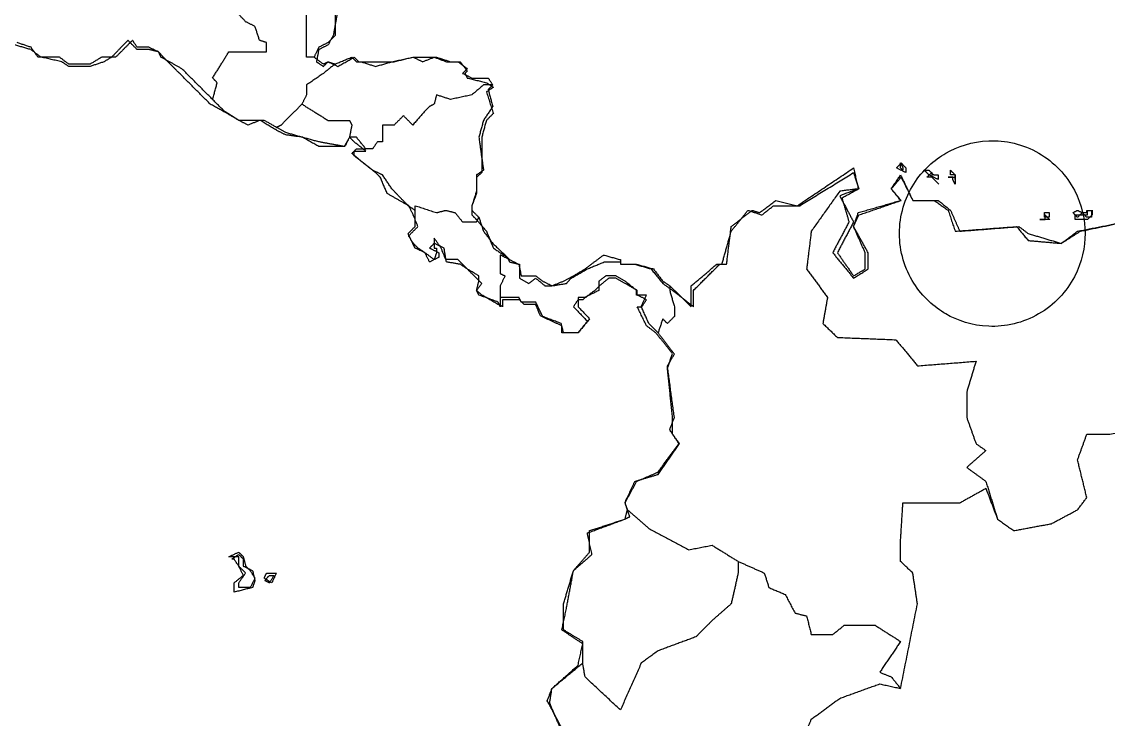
# Model space of a CAD drawing. Header units: millimetres. Extents: x 4 to 525, y -334 to -6.
# Drawn here: x 117.13 to 166.69, y -247.04 to -215.24 of the extents above; entities that cross this region are included whole.
import ezdxf

# ---------------------------------------------------------------- set-up
doc = ezdxf.new("R2010")
doc.units = ezdxf.units.MM
for name, color, linetype in [('B_YV5B', 7, 'CONTINUOUS'), ('boundaries368', 7, 'CONTINUOUS'), ('boundaries504', 7, 'CONTINUOUS'), ('boundaries509', 7, 'CONTINUOUS'), ('boundaries510', 7, 'CONTINUOUS'), ('boundaries525', 7, 'CONTINUOUS'), ('boundaries526', 7, 'CONTINUOUS'), ('boundaries527', 7, 'CONTINUOUS'), ('boundaries532', 7, 'CONTINUOUS'), ('boundaries533', 7, 'CONTINUOUS'), ('boundaries540', 7, 'CONTINUOUS'), ('boundaries542', 7, 'CONTINUOUS'), ('boundaries543', 7, 'CONTINUOUS'), ('boundaries547', 7, 'CONTINUOUS'), ('boundaries554', 7, 'CONTINUOUS'), ('boundaries560', 7, 'CONTINUOUS'), ('boundaries567', 7, 'CONTINUOUS'), ('boundaries570', 7, 'CONTINUOUS'), ('boundaries573', 7, 'CONTINUOUS'), ('boundaries575', 7, 'CONTINUOUS'), ('boundaries577', 7, 'CONTINUOUS'), ('boundaries582', 7, 'CONTINUOUS'), ('boundaries585', 7, 'CONTINUOUS'), ('boundaries589', 7, 'CONTINUOUS'), ('boundaries590', 7, 'CONTINUOUS'), ('boundaries591', 7, 'CONTINUOUS'), ('boundaries592', 7, 'CONTINUOUS'), ('boundaries596', 7, 'CONTINUOUS'), ('boundaries600', 7, 'CONTINUOUS'), ('boundaries602', 7, 'CONTINUOUS'), ('boundaries616', 7, 'CONTINUOUS'), ('boundaries617', 7, 'CONTINUOUS'), ('boundaries622', 7, 'CONTINUOUS'), ('boundaries623', 7, 'CONTINUOUS'), ('boundaries632', 7, 'CONTINUOUS'), ('boundaries652', 7, 'CONTINUOUS'), ('boundaries683', 7, 'CONTINUOUS'), ('boundaries690', 7, 'CONTINUOUS'), ('boundaries691', 7, 'CONTINUOUS'), ('boundaries693', 7, 'CONTINUOUS'), ('boundaries696', 7, 'CONTINUOUS'), ('boundaries697', 7, 'CONTINUOUS'), ('boundaries698', 7, 'CONTINUOUS'), ('boundaries702', 7, 'CONTINUOUS'), ('boundaries722', 7, 'CONTINUOUS'), ('boundaries726', 7, 'CONTINUOUS'), ('mapOutline073', 7, 'CONTINUOUS'), ('mapOutline078', 7, 'CONTINUOUS'), ('mapOutline105', 7, 'CONTINUOUS'), ('mapOutline106', 7, 'CONTINUOUS'), ('mapOutline111', 7, 'CONTINUOUS'), ('mapOutline112', 7, 'CONTINUOUS'), ('mapOutline114', 7, 'CONTINUOUS'), ('mapOutline252', 7, 'CONTINUOUS')]:
    doc.layers.add(name, color=color, linetype=linetype)

msp = doc.modelspace()

# ---------------------------------------------------------------- linework, layer by layer
at = {"layer": 'B_YV5B'}
msp.add_open_spline([(165.629, -224.896), (165.63, -224.287), (165.493, -223.589), (165.141, -222.922), (164.794, -222.256), (164.222, -221.635), (163.513, -221.23), (162.807, -220.818), (161.983, -220.633), (161.233, -220.666), (160.479, -220.694), (159.806, -220.924), (159.279, -221.23), (158.751, -221.533), (158.216, -222.001), (157.814, -222.64), (157.41, -223.273), (157.159, -224.079), (157.163, -224.896), (157.159, -225.713), (157.41, -226.518), (157.814, -227.152), (158.216, -227.791), (158.751, -228.259), (159.279, -228.562), (159.806, -228.867), (160.479, -229.098), (161.233, -229.126), (161.983, -229.159), (162.807, -228.973), (163.512, -228.562), (164.222, -228.156), (164.794, -227.536), (165.141, -226.87), (165.493, -226.203), (165.63, -225.505), (165.629, -224.896)], degree=3, knots=[0, 0, 0, 0, 0.523599, 0.523599, 0.523599, 1.0472, 1.0472, 1.0472, 1.5708, 1.5708, 1.5708, 2.0944, 2.0944, 2.0944, 2.61799, 2.61799, 2.61799, 3.14159, 3.14159, 3.14159, 3.66519, 3.66519, 3.66519, 4.18879, 4.18879, 4.18879, 4.71239, 4.71239, 4.71239, 5.23599, 5.23599, 5.23599, 5.75959, 5.75959, 5.75959, 6.28319, 6.28319, 6.28319, 6.28319], dxfattribs=at)
at = {"layer": 'boundaries368'}
for points in [[(117.554, -216.403), (116.919, -216.191)], [(117.872, -216.853), (117.554, -216.403)], [(122.185, -216.085), (121.417, -216.853)], [(122.396, -216.403), (122.185, -216.085)], [(122.925, -216.403), (122.396, -216.403)], [(123.375, -216.614), (122.925, -216.403)], [(118.851, -216.853), (117.872, -216.853)], [(119.274, -217.17), (118.851, -216.853)], [(120.782, -216.853), (120.253, -217.17)], [(121.417, -216.853), (120.782, -216.853)], [(123.481, -216.853), (123.375, -216.614)], [(124.434, -217.382), (123.481, -216.853)], [(119.803, -217.17), (119.274, -217.17)], [(120.253, -217.17), (119.803, -217.17)], [(125.836, -218.784), (124.434, -217.382)]]:
    msp.add_open_spline(points, degree=1, dxfattribs=at)
at = {"layer": 'boundaries504'}
for points in [[(131.419, -214.471), (131.419, -215.874)], [(131.419, -215.874), (131.101, -216.191)], [(130.678, -216.403), (130.466, -216.852)], [(131.101, -216.191), (130.678, -216.403)]]:
    msp.add_open_spline(points, degree=1, dxfattribs=at)
at = {"layer": 'boundaries509'}
for points in [[(130.122, -215.239), (130.122, -214.154)], [(130.122, -216.852), (130.122, -215.239)], [(130.466, -216.852), (130.122, -216.852)]]:
    msp.add_open_spline(points, degree=1, dxfattribs=at)
at = {"layer": 'boundaries510'}
for points in [[(127.344, -215.239), (127.026, -214.895)], [(127.767, -215.45), (127.344, -215.239)], [(127.979, -216.085), (127.767, -215.45)], [(128.296, -216.191), (127.979, -216.085)], [(128.296, -216.614), (128.296, -216.191)], [(125.836, -217.805), (126.577, -216.614)], [(126.577, -216.614), (128.296, -216.614)], [(126.048, -218.017), (125.836, -217.805)], [(125.836, -218.784), (126.048, -218.017)]]:
    msp.add_open_spline(points, degree=1, dxfattribs=at)
at = {"layer": 'boundaries525'}
for points in [[(131.419, -217.17), (132.186, -216.853)], [(132.186, -216.853), (132.398, -217.064)], [(134.117, -217.064), (134.964, -216.853)], [(134.964, -216.853), (135.308, -216.853)], [(135.308, -216.853), (136.049, -216.853)], [(136.049, -216.853), (136.684, -217.064)], [(132.398, -217.064), (132.821, -217.064)], [(132.821, -217.064), (133.138, -217.064)], [(133.138, -217.064), (134.117, -217.064)], [(136.684, -217.064), (137.028, -217.064)], [(137.028, -217.064), (137.451, -217.382)], [(137.451, -217.382), (137.239, -217.593)], [(137.239, -217.593), (137.663, -217.805)], [(137.663, -217.805), (138.404, -217.805)], [(138.404, -217.805), (138.615, -218.123)]]:
    msp.add_open_spline(points, degree=1, dxfattribs=at)
at = {"layer": 'boundaries526'}
for points in [[(130.466, -216.853), (130.889, -217.17)], [(130.889, -217.17), (131.101, -217.064)], [(131.101, -217.064), (131.419, -217.17)]]:
    msp.add_open_spline(points, degree=1, dxfattribs=at)
at = {"layer": 'boundaries527'}
for points in [[(131.419, -217.17), (130.889, -217.593)], [(130.889, -217.593), (130.122, -218.123)], [(130.122, -218.123), (130.122, -218.334)], [(130.122, -218.334), (130.122, -218.572)], [(130.122, -218.572), (129.91, -218.996)]]:
    msp.add_open_spline(points, degree=1, dxfattribs=at)
at = {"layer": 'boundaries532'}
for points in [[(138.192, -218.123), (137.663, -218.572)], [(138.615, -218.123), (138.192, -218.123)], [(135.943, -218.996), (135.731, -219.101)], [(136.049, -218.572), (135.943, -218.996)], [(136.684, -218.784), (136.049, -218.572)], [(137.663, -218.572), (136.684, -218.784)], [(134.541, -219.525), (134.117, -219.948)], [(134.964, -219.948), (134.541, -219.525)], [(135.52, -219.313), (134.964, -219.948)], [(135.731, -219.101), (135.52, -219.313)], [(134.117, -219.948), (133.588, -219.948)], [(133.588, -219.948), (133.588, -220.715)], [(133.35, -220.715), (133.138, -221.033)], [(133.588, -220.715), (133.35, -220.715)], [(133.138, -221.033), (132.821, -221.033)]]:
    msp.add_open_spline(points, degree=1, dxfattribs=at)
at = {"layer": 'boundaries533'}
for points in [[(138.615, -218.123), (138.404, -218.334)], [(138.404, -218.334), (138.615, -219.101)], [(138.615, -219.101), (138.192, -219.736)], [(138.192, -219.736), (137.98, -220.504)], [(137.98, -220.504), (138.192, -222.012)], [(138.192, -222.012), (137.874, -222.224)], [(137.874, -222.224), (137.874, -222.859)], [(137.874, -222.964), (137.663, -223.626)], [(137.874, -222.859), (137.874, -222.964)], [(137.663, -223.626), (137.663, -223.837)], [(137.663, -223.837), (137.98, -224.155)]]:
    msp.add_open_spline(points, degree=1, dxfattribs=at)
at = {"layer": 'boundaries540'}
for points in [[(126.365, -219.313), (125.836, -218.784)], [(127.026, -219.736), (126.365, -219.313)], [(127.344, -219.736), (127.026, -219.736)], [(128.191, -219.736), (127.344, -219.736)], [(128.746, -220.054), (128.191, -219.736)]]:
    msp.add_open_spline(points, degree=1, dxfattribs=at)
at = {"layer": 'boundaries542'}
for points in [[(129.91, -218.996), (131.101, -219.736)], [(131.101, -219.736), (131.419, -219.736)], [(131.419, -219.736), (132.08, -219.736)], [(132.08, -219.736), (132.186, -219.948)], [(132.186, -219.948), (132.08, -220.504)]]:
    msp.add_open_spline(points, degree=1, dxfattribs=at)
at = {"layer": 'boundaries543'}
for points in [[(128.958, -219.948), (129.91, -218.996)], [(128.746, -220.054), (128.958, -219.948)]]:
    msp.add_open_spline(points, degree=1, dxfattribs=at)
at = {"layer": 'boundaries547'}
for points in [[(129.17, -220.292), (128.746, -220.054)], [(129.91, -220.504), (129.17, -220.292)], [(130.678, -220.715), (129.91, -220.504)], [(132.08, -220.504), (131.842, -220.927)], [(131.842, -220.927), (130.678, -220.715)]]:
    msp.add_open_spline(points, degree=1, dxfattribs=at)
at = {"layer": 'boundaries554'}
for points in [[(132.398, -220.504), (132.08, -220.504)], [(132.821, -221.033), (132.398, -220.504)]]:
    msp.add_open_spline(points, degree=1, dxfattribs=at)
at = {"layer": 'boundaries560'}
for points in [[(132.186, -221.245), (132.398, -221.033)], [(133.138, -222.012), (132.186, -221.245)], [(132.398, -221.033), (132.821, -221.033)], [(133.588, -222.224), (133.138, -222.012)], [(134.011, -222.859), (133.588, -222.224)], [(134.752, -223.626), (134.011, -222.859)], [(135.07, -223.838), (134.752, -223.626)]]:
    msp.add_open_spline(points, degree=1, dxfattribs=at)
at = {"layer": 'boundaries567'}
for points in [[(157.215, -221.906), (157.215, -221.668)], [(157.215, -221.668), (157.321, -221.906)], [(157.321, -222.012), (157.215, -221.906)], [(157.321, -221.906), (157.321, -222.012)]]:
    msp.add_open_spline(points, degree=1, dxfattribs=at)
at = {"layer": 'boundaries570'}
for points in [[(152.506, -223.626), (155.072, -221.906)], [(155.072, -221.906), (155.284, -222.859)], [(150.786, -223.943), (151.527, -223.388)], [(151.527, -223.388), (152.506, -223.626)], [(149.49, -224.578), (150.442, -223.838)], [(150.442, -223.838), (150.786, -223.943)], [(149.278, -226.298), (149.49, -224.578)], [(147.664, -227.277), (148.828, -226.298)], [(148.828, -226.298), (149.278, -226.298)], [(146.685, -227.277), (147.664, -228.23)], [(147.664, -228.23), (147.664, -227.277)]]:
    msp.add_open_spline(points, degree=1, dxfattribs=at)
at = {"layer": 'boundaries573'}
for points in [[(158.512, -222.224), (158.3, -222.012)], [(158.3, -222.012), (158.512, -222.012)], [(158.512, -222.012), (158.724, -222.224)], [(158.935, -222.435), (158.512, -222.224)], [(158.724, -222.224), (158.935, -222.224)], [(158.935, -222.224), (158.935, -222.435)]]:
    msp.add_open_spline(points, degree=1, dxfattribs=at)
at = {"layer": 'boundaries575'}
for points in [[(159.491, -222.224), (159.491, -222.012)], [(159.491, -222.012), (159.703, -222.224)], [(159.703, -222.224), (159.491, -222.224)], [(159.703, -222.224), (159.703, -222.435)], [(159.703, -222.435), (159.703, -222.224)]]:
    msp.add_open_spline(points, degree=1, dxfattribs=at)
at = {"layer": 'boundaries577'}
for points in [[(156.792, -222.859), (157.215, -222.224)], [(157.215, -222.224), (157.771, -223.388)], [(155.284, -222.859), (154.437, -223.176)], [(157.215, -223.388), (156.792, -222.859)], [(154.437, -223.176), (155.072, -224.367)], [(155.284, -223.943), (157.215, -223.388)], [(157.771, -223.388), (158.935, -223.388)], [(158.935, -223.388), (159.491, -223.837)], [(155.072, -224.578), (155.284, -223.943)], [(155.072, -224.367), (154.331, -225.769)], [(155.601, -225.769), (155.072, -224.578)], [(154.331, -225.769), (155.072, -226.827)], [(155.601, -226.51), (155.601, -225.769)], [(155.072, -226.827), (155.601, -226.51)]]:
    msp.add_open_spline(points, degree=1, dxfattribs=at)
at = {"layer": 'boundaries582'}
msp.add_open_spline([(155.284, -222.859), (154.437, -222.964)], degree=1, dxfattribs=at)
at = {"layer": 'boundaries585'}
for points in [[(154.437, -222.964), (153.141, -224.79)], [(153.141, -224.79), (152.929, -226.51)], [(152.929, -226.51), (153.882, -227.806)], [(153.882, -227.806), (153.67, -228.997)], [(153.67, -228.997), (154.331, -229.632)], [(154.331, -229.632), (157.004, -229.738)], [(157.004, -229.738), (157.983, -230.928)], [(157.983, -230.928), (160.655, -230.717)], [(160.655, -230.717), (160.232, -232.119)], [(160.232, -232.119), (160.232, -233.283)], [(160.232, -233.283), (160.655, -234.474)], [(161.105, -234.791), (160.232, -235.559)], [(160.655, -234.474), (161.105, -234.791)], [(160.232, -235.559), (161.105, -236.194)], [(161.105, -236.194), (161.634, -237.913)]]:
    msp.add_open_spline(points, degree=1, dxfattribs=at)
at = {"layer": 'boundaries589'}
for points in [[(135.07, -223.626), (136.049, -223.943)], [(136.049, -223.943), (136.472, -223.838)], [(136.472, -223.838), (136.895, -223.943)], [(136.895, -223.943), (137.239, -224.367)], [(137.239, -224.367), (137.663, -224.367)], [(137.663, -224.367), (137.874, -224.367)], [(137.874, -224.367), (137.98, -224.155)]]:
    msp.add_open_spline(points, degree=1, dxfattribs=at)
at = {"layer": 'boundaries590'}
msp.add_open_spline([(135.07, -223.838), (135.07, -223.626)], degree=1, dxfattribs=at)
at = {"layer": 'boundaries591'}
for points in [[(159.491, -223.838), (159.914, -224.79)], [(165.285, -224.79), (167.428, -224.367)], [(159.914, -224.79), (162.613, -224.578)], [(162.613, -224.578), (163.036, -224.896)], [(163.036, -224.896), (164.544, -225.346)], [(164.544, -225.346), (165.285, -224.79)]]:
    msp.add_open_spline(points, degree=1, dxfattribs=at)
at = {"layer": 'boundaries592'}
for points in [[(165.074, -223.943), (165.285, -223.838)], [(165.285, -224.155), (165.074, -223.943)], [(165.285, -223.838), (165.497, -223.943)], [(165.497, -223.943), (165.285, -224.155)], [(165.709, -224.155), (165.497, -223.943)], [(165.497, -223.943), (165.709, -223.943)], [(165.709, -223.943), (165.709, -223.838)], [(165.709, -223.838), (165.92, -223.838)], [(165.92, -223.838), (165.92, -223.943)], [(165.92, -223.943), (165.92, -224.155)], [(165.92, -224.155), (165.709, -224.155)]]:
    msp.add_open_spline(points, degree=1, dxfattribs=at)
at = {"layer": 'boundaries596'}
for points in [[(135.07, -224.578), (135.07, -223.837)], [(134.752, -224.896), (135.07, -224.578)], [(134.964, -225.346), (134.752, -224.896)], [(135.07, -225.557), (134.964, -225.346)], [(136.26, -225.557), (135.943, -225.108)], [(135.943, -225.108), (135.943, -225.557)], [(135.52, -225.769), (135.07, -225.557)], [(135.943, -226.086), (135.52, -225.769)], [(135.943, -225.557), (136.049, -225.557)], [(136.049, -225.769), (135.943, -226.086)], [(136.049, -225.557), (136.049, -225.769)], [(136.472, -226.086), (136.26, -225.557)], [(137.028, -226.086), (136.472, -226.086)], [(137.451, -226.51), (137.028, -226.086)], [(137.98, -226.827), (137.451, -226.51)], [(137.98, -227.065), (137.98, -226.827)], [(137.874, -227.489), (137.98, -227.065)], [(137.98, -227.7), (137.874, -227.489)], [(138.853, -228.018), (137.98, -227.7)], [(138.959, -228.23), (138.853, -228.018)]]:
    msp.add_open_spline(points, degree=1, dxfattribs=at)
at = {"layer": 'boundaries600'}
for points in [[(163.777, -224.155), (163.777, -223.943)], [(163.777, -223.943), (163.989, -223.943)], [(163.989, -223.943), (163.989, -224.155)], [(163.989, -224.155), (163.777, -224.155)]]:
    msp.add_open_spline(points, degree=1, dxfattribs=at)
at = {"layer": 'boundaries602'}
for points in [[(137.98, -224.155), (138.192, -224.79)], [(138.192, -224.79), (138.615, -225.346)], [(138.615, -225.346), (139.171, -225.875)], [(139.171, -225.875), (139.382, -226.086)]]:
    msp.add_open_spline(points, degree=1, dxfattribs=at)
at = {"layer": 'boundaries616'}
for points in [[(139.382, -226.086), (138.959, -225.875)], [(138.959, -225.875), (138.959, -226.086)], [(138.959, -226.086), (138.959, -226.721)], [(138.959, -226.721), (139.171, -226.827)], [(139.171, -226.827), (138.959, -227.277)], [(138.959, -227.277), (138.959, -227.7)], [(138.959, -227.7), (138.959, -227.806)], [(138.959, -227.806), (138.959, -228.23)]]:
    msp.add_open_spline(points, degree=1, dxfattribs=at)
at = {"layer": 'boundaries617'}
for points in [[(142.822, -226.51), (143.669, -225.875)], [(143.669, -225.875), (144.436, -226.086)], [(139.382, -226.086), (139.806, -226.298)], [(139.806, -226.298), (139.912, -226.827)], [(144.436, -226.086), (144.436, -226.298)], [(144.436, -226.298), (145.177, -226.298)], [(145.177, -226.298), (145.944, -226.51)], [(139.912, -226.827), (140.123, -226.827)], [(140.123, -226.827), (140.573, -226.827)], [(140.573, -226.827), (140.891, -227.065)], [(141.843, -227.065), (142.293, -226.827)], [(142.293, -226.827), (142.822, -226.51)], [(145.944, -226.51), (146.368, -227.065)], [(140.891, -227.065), (141.314, -227.277)], [(141.314, -227.277), (141.843, -227.065)], [(146.368, -227.065), (146.685, -227.277)]]:
    msp.add_open_spline(points, degree=1, dxfattribs=at)
at = {"layer": 'boundaries622'}
for points in [[(143.775, -226.827), (143.457, -227.065)], [(144.224, -226.827), (143.775, -226.827)], [(144.648, -227.065), (144.224, -226.827)], [(143.457, -227.065), (143.457, -227.489)], [(145.177, -227.489), (144.648, -227.065)], [(139.806, -227.806), (138.959, -227.806)], [(138.959, -227.806), (138.959, -228.23)], [(139.912, -228.018), (139.806, -227.806)], [(142.822, -227.806), (142.505, -227.806)], [(142.505, -227.806), (142.505, -228.23)], [(143.457, -227.489), (142.822, -227.806)], [(145.177, -227.7), (145.177, -227.489)], [(145.627, -227.7), (145.177, -227.7)], [(145.389, -228.23), (145.627, -227.7)], [(140.573, -228.018), (139.912, -228.018)], [(140.891, -228.679), (140.573, -228.018)], [(142.505, -228.23), (143.034, -228.785)], [(145.732, -228.997), (145.389, -228.23)], [(141.737, -228.997), (140.891, -228.679)], [(143.034, -228.785), (142.505, -229.42)], [(141.843, -229.42), (141.737, -228.997)], [(142.505, -229.42), (141.843, -229.42)], [(146.156, -229.42), (145.732, -228.997)]]:
    msp.add_open_spline(points, degree=1, dxfattribs=at)
at = {"layer": 'boundaries623'}
for points in [[(146.685, -227.277), (146.685, -227.489)], [(146.685, -227.489), (146.897, -228.23)], [(146.897, -228.23), (146.897, -228.679)], [(146.367, -228.785), (146.156, -229.42)], [(146.579, -228.997), (146.367, -228.785)], [(146.897, -228.679), (146.579, -228.997)]]:
    msp.add_open_spline(points, degree=1, dxfattribs=at)
at = {"layer": 'boundaries632'}
for points in [[(146.897, -230.399), (146.156, -229.42)], [(146.579, -230.928), (146.897, -230.399)], [(146.897, -233.283), (146.579, -230.928)], [(146.685, -233.839), (146.897, -233.283)], [(147.108, -234.474), (146.685, -233.839)], [(146.156, -235.77), (147.108, -234.474)], [(145.177, -236.194), (146.156, -235.77)], [(144.648, -237.173), (145.177, -236.194)], [(144.754, -237.49), (144.648, -237.173)]]:
    msp.add_open_spline(points, degree=1, dxfattribs=at)
at = {"layer": 'boundaries652'}
for points in [[(166.687, -234.05), (169.148, -233.601)], [(165.285, -235.215), (165.709, -234.05)], [(165.709, -234.05), (166.687, -234.05)], [(165.709, -236.934), (165.285, -235.215)], [(165.285, -237.49), (165.709, -236.934)], [(164.095, -238.125), (165.285, -237.49)], [(161.634, -237.913), (162.375, -238.442)], [(162.375, -238.442), (164.095, -238.125)]]:
    msp.add_open_spline(points, degree=1, dxfattribs=at)
at = {"layer": 'boundaries683'}
for points in [[(159.914, -237.173), (161.105, -236.511)], [(161.105, -236.511), (161.634, -237.913)], [(157.215, -238.892), (157.321, -237.173)], [(157.321, -237.173), (159.914, -237.173)], [(157.215, -239.845), (157.215, -238.892)], [(157.771, -240.374), (157.215, -239.845)], [(157.983, -241.776), (157.771, -240.374)], [(157.215, -245.639), (157.983, -241.776)]]:
    msp.add_open_spline(points, degree=1, dxfattribs=at)
at = {"layer": 'boundaries690'}
msp.add_open_spline([(144.754, -237.49), (145.732, -238.337)], degree=1, dxfattribs=at)
at = {"layer": 'boundaries691'}
for points in [[(144.648, -237.913), (144.754, -237.49)], [(143.034, -238.442), (144.648, -237.913)], [(143.034, -239.421), (143.034, -238.442)], [(142.293, -240.268), (143.034, -239.421)], [(141.843, -241.776), (142.293, -240.268)], [(141.843, -242.967), (141.843, -241.776)], [(142.716, -243.496), (141.843, -242.967)], [(142.716, -244.475), (142.716, -243.496)]]:
    msp.add_open_spline(points, degree=1, dxfattribs=at)
at = {"layer": 'boundaries693'}
for points in [[(145.732, -238.337), (147.558, -239.316)], [(147.558, -239.316), (148.616, -239.104)], [(148.616, -239.104), (149.807, -239.845)]]:
    msp.add_open_spline(points, degree=1, dxfattribs=at)
at = {"layer": 'boundaries696'}
for points in [[(126.577, -239.633), (127.026, -239.421)], [(127.026, -239.633), (126.577, -239.633)], [(127.026, -239.421), (127.238, -239.633)], [(127.026, -240.056), (127.026, -239.633)], [(127.238, -239.633), (127.344, -240.056)], [(127.344, -240.374), (127.026, -240.056)], [(127.344, -240.056), (127.556, -240.268)], [(127.556, -240.268), (127.767, -240.612)], [(127.026, -240.824), (127.344, -240.374)], [(127.026, -241.035), (127.026, -240.824)], [(127.767, -240.612), (127.556, -241.035)], [(127.556, -241.035), (127.026, -241.035)]]:
    msp.add_open_spline(points, degree=1, dxfattribs=at)
at = {"layer": 'boundaries697'}
for points in [[(149.807, -239.845), (150.998, -240.374)], [(150.998, -240.374), (151.209, -241.035)], [(151.209, -241.035), (151.95, -241.353)], [(151.95, -241.353), (152.4, -242.2)], [(152.4, -242.2), (152.929, -242.332)], [(152.929, -242.332), (153.141, -243.179)], [(154.12, -243.179), (154.649, -242.755)], [(154.649, -242.755), (156.051, -242.755)], [(156.051, -242.755), (157.215, -243.496)], [(153.141, -243.179), (154.12, -243.179)], [(157.215, -243.496), (156.263, -244.898)], [(156.263, -244.898), (156.792, -245.11)], [(156.792, -245.11), (157.215, -245.639)]]:
    msp.add_open_spline(points, degree=1, dxfattribs=at)
at = {"layer": 'boundaries698'}
for points in [[(149.807, -239.845), (149.807, -240.374)], [(149.807, -240.374), (149.49, -241.776)], [(149.49, -241.776), (148.616, -242.544)], [(148.616, -242.544), (147.876, -243.284)], [(147.876, -243.284), (146.156, -243.919)], [(146.156, -243.919), (145.389, -244.475)], [(142.822, -245.11), (142.716, -244.475)], [(145.389, -244.475), (144.436, -246.618)], [(144.436, -246.618), (142.822, -245.11)]]:
    msp.add_open_spline(points, degree=1, dxfattribs=at)
at = {"layer": 'boundaries702'}
for points in [[(128.191, -240.612), (128.296, -240.374)], [(128.535, -240.824), (128.191, -240.612)], [(128.296, -240.374), (128.746, -240.374)], [(128.746, -240.374), (128.535, -240.824)]]:
    msp.add_open_spline(points, degree=1, dxfattribs=at)
at = {"layer": 'boundaries722'}
for points in [[(141.314, -245.639), (142.716, -244.475)], [(141.102, -246.195), (141.314, -245.639)], [(141.843, -247.597), (141.102, -246.195)]]:
    msp.add_open_spline(points, degree=1, dxfattribs=at)
at = {"layer": 'boundaries726'}
for points in [[(154.437, -246.089), (156.263, -245.428)], [(156.263, -245.428), (157.215, -245.639)], [(153.141, -247.041), (154.437, -246.089)], [(152.718, -248.126), (153.141, -247.041)]]:
    msp.add_open_spline(points, degree=1, dxfattribs=at)
at = {"layer": 'mapOutline073'}
for points in [[(128.217, -240.718), (128.429, -240.48)], [(128.429, -240.824), (128.217, -240.718)], [(128.64, -240.48), (128.429, -240.824)], [(128.429, -240.48), (128.64, -240.48)]]:
    msp.add_open_spline(points, degree=1, dxfattribs=at)
at = {"layer": 'mapOutline078'}
for points in [[(126.709, -239.739), (127.026, -239.527)], [(126.815, -239.739), (126.709, -239.739)], [(127.026, -240.056), (126.815, -239.739)], [(127.026, -239.527), (127.238, -239.739)], [(127.238, -239.739), (127.238, -240.056)], [(127.238, -240.48), (127.026, -240.056)], [(127.238, -240.056), (127.661, -240.268)], [(127.661, -240.268), (127.767, -240.718)], [(126.815, -240.824), (127.238, -240.48)], [(126.815, -241.247), (126.815, -240.824)], [(127.767, -240.718), (127.661, -241.035)], [(127.661, -241.035), (126.815, -241.247)]]:
    msp.add_open_spline(points, degree=1, dxfattribs=at)
at = {"layer": 'mapOutline105'}
for points in [[(163.804, -224.261), (163.565, -224.261)], [(163.565, -224.261), (163.804, -224.261)], [(163.804, -224.261), (163.804, -224.049)], [(163.804, -224.049), (164.015, -224.261)], [(164.015, -224.261), (163.804, -224.261)]]:
    msp.add_open_spline(points, degree=1, dxfattribs=at)
at = {"layer": 'mapOutline106'}
for points in [[(165.735, -224.049), (165.735, -223.837)], [(165.735, -223.838), (165.947, -223.838)], [(165.947, -223.837), (165.947, -224.049)], [(165.179, -224.261), (165.179, -224.049)], [(165.179, -224.049), (165.418, -224.049)], [(165.418, -224.261), (165.179, -224.261)], [(165.418, -224.049), (165.523, -224.049)], [(165.523, -224.261), (165.418, -224.261)], [(165.523, -224.049), (165.735, -224.049)], [(165.735, -224.261), (165.523, -224.261)], [(165.947, -224.049), (165.735, -224.261)]]:
    msp.add_open_spline(points, degree=1, dxfattribs=at)
at = {"layer": 'mapOutline111'}
for points in [[(159.597, -222.329), (159.385, -222.329)], [(159.385, -222.329), (159.597, -222.329)], [(159.597, -222.435), (159.597, -222.329)], [(159.597, -222.329), (159.702, -222.329)], [(159.702, -222.647), (159.597, -222.435)], [(159.703, -222.329), (159.703, -222.435)], [(159.703, -222.435), (159.703, -222.647)]]:
    msp.add_open_spline(points, degree=1, dxfattribs=at)
at = {"layer": 'mapOutline112'}
for points in [[(158.406, -222.329), (158.644, -222.118)], [(158.644, -222.329), (158.406, -222.329)], [(158.644, -222.118), (158.644, -222.329)], [(158.644, -222.329), (158.75, -222.435)], [(158.75, -222.435), (158.644, -222.329)], [(158.75, -222.435), (158.962, -222.647)], [(158.962, -222.647), (158.75, -222.435)]]:
    msp.add_open_spline(points, degree=1, dxfattribs=at)
at = {"layer": 'mapOutline114'}
for points in [[(157.03, -221.906), (157.242, -221.668)], [(157.454, -222.118), (157.03, -221.906)], [(157.242, -221.668), (157.454, -221.906)], [(157.454, -221.906), (157.454, -222.118)]]:
    msp.add_open_spline(points, degree=1, dxfattribs=at)
at = {"layer": 'mapOutline252'}
for points in [[(131.551, -214.683), (131.339, -215.874)], [(131.339, -215.874), (131.101, -216.297)], [(117.554, -216.509), (116.814, -216.297)], [(118.004, -216.852), (117.554, -216.509)], [(121.973, -216.085), (121.232, -216.852)], [(122.396, -216.509), (121.973, -216.085)], [(122.952, -216.509), (122.396, -216.509)], [(123.375, -216.614), (122.952, -216.509)], [(130.678, -216.509), (130.572, -217.064)], [(131.101, -216.297), (130.678, -216.509)], [(118.957, -217.064), (118.004, -216.852)], [(121.232, -216.852), (120.888, -217.064)], [(123.587, -216.852), (123.375, -216.614)], [(124.328, -217.593), (123.587, -216.852)], [(131.551, -217.276), (132.292, -216.853)], [(132.292, -216.853), (132.503, -217.064)], [(134.011, -217.064), (134.99, -216.853)], [(134.99, -216.853), (135.414, -217.064)], [(135.414, -217.064), (135.943, -216.853)], [(135.943, -216.853), (136.499, -217.064)], [(119.274, -217.276), (118.957, -217.064)], [(119.936, -217.276), (119.274, -217.276)], [(120.253, -217.276), (119.936, -217.276)], [(120.888, -217.064), (120.253, -217.276)], [(130.572, -217.064), (130.889, -217.276)], [(130.889, -217.276), (131.101, -217.064)], [(131.101, -217.064), (131.551, -217.276)], [(132.503, -217.064), (132.609, -217.064)], [(132.609, -217.064), (133.271, -217.276)], [(133.271, -217.276), (134.011, -217.064)], [(136.499, -217.064), (137.134, -217.064)], [(137.134, -217.064), (137.451, -217.488)], [(137.451, -217.488), (137.345, -217.593)], [(125.73, -218.996), (124.328, -217.593)], [(137.345, -217.593), (137.451, -217.805)], [(137.451, -217.805), (138.324, -218.017)], [(138.324, -218.017), (138.642, -218.228)], [(138.642, -218.228), (138.324, -218.44)], [(138.324, -218.44), (138.642, -219.419)], [(126.497, -219.419), (125.73, -218.996)], [(127.026, -219.736), (126.497, -219.419)], [(138.642, -219.419), (138.324, -219.736)], [(127.45, -219.948), (127.026, -219.736)], [(128.005, -219.736), (127.45, -219.948)], [(128.746, -220.186), (128.005, -219.736)], [(138.324, -219.736), (138.113, -220.504)], [(129.17, -220.398), (128.746, -220.186)], [(129.937, -220.504), (129.17, -220.398)], [(130.678, -220.927), (129.937, -220.504)], [(132.08, -220.504), (131.868, -220.927)], [(132.292, -220.715), (132.08, -220.504)], [(138.113, -220.504), (138.113, -222.118)], [(131.868, -220.927), (130.678, -220.927)], [(132.821, -221.139), (132.292, -220.715)], [(132.292, -221.35), (132.292, -221.139)], [(132.292, -221.139), (132.821, -221.139)], [(133.271, -222.118), (132.292, -221.35)], [(133.482, -222.329), (133.271, -222.118)], [(133.8, -223.07), (133.482, -222.329)], [(138.113, -222.118), (137.874, -222.329)], [(137.874, -222.329), (137.874, -222.859)], [(152.612, -223.626), (155.072, -222.118)], [(155.072, -222.118), (155.31, -222.859)], [(156.792, -222.859), (157.242, -222.329)], [(157.242, -222.329), (157.771, -223.388)], [(137.874, -222.859), (137.874, -223.07)], [(155.31, -222.859), (154.543, -223.282)], [(157.242, -223.388), (156.792, -222.859)], [(134.779, -223.626), (133.8, -223.07)], [(137.874, -223.07), (137.663, -223.626)], [(154.543, -223.282), (154.861, -224.367)], [(155.31, -224.049), (157.242, -223.388)], [(157.771, -223.388), (158.75, -223.388)], [(158.75, -223.388), (159.385, -223.837)], [(134.99, -224.049), (134.779, -223.626)], [(137.663, -223.626), (137.663, -224.049)], [(149.49, -224.79), (150.257, -223.838)], [(150.257, -223.838), (150.892, -224.049)], [(150.892, -224.049), (151.421, -223.626)], [(151.421, -223.626), (152.612, -223.626)], [(159.385, -223.837), (159.703, -224.79)], [(135.202, -224.578), (134.99, -224.049)], [(137.663, -224.049), (137.874, -224.261)], [(137.874, -224.261), (138.324, -224.79)], [(154.861, -224.367), (154.12, -225.769)], [(155.072, -224.578), (155.31, -224.049)], [(165.418, -224.79), (167.455, -224.367)], [(134.779, -225.002), (135.202, -224.578)], [(138.324, -224.79), (138.642, -225.557)], [(149.066, -226.298), (149.49, -224.79)], [(155.734, -225.769), (155.072, -224.578)], [(159.703, -224.79), (162.507, -224.578)], [(162.507, -224.578), (163.036, -225.213)], [(164.544, -225.346), (165.418, -224.79)], [(134.99, -225.346), (134.779, -225.002)], [(135.202, -225.557), (134.99, -225.346)], [(135.943, -225.346), (135.731, -225.557)], [(136.393, -225.557), (135.943, -225.346)], [(163.036, -225.213), (164.544, -225.346)], [(135.52, -225.769), (135.202, -225.557)], [(135.731, -226.192), (135.52, -225.769)], [(135.731, -225.557), (136.155, -225.769)], [(136.155, -225.769), (136.155, -225.981)], [(136.499, -226.192), (136.393, -225.557)], [(138.642, -225.557), (139.277, -225.981)], [(154.12, -225.769), (155.072, -226.933)], [(155.734, -226.51), (155.734, -225.769)], [(136.155, -225.981), (135.731, -226.192)], [(137.134, -226.298), (136.499, -226.192)], [(137.451, -226.51), (137.134, -226.298)], [(139.277, -225.981), (139.383, -226.192)], [(139.383, -226.192), (139.832, -226.298)], [(139.832, -226.298), (139.832, -226.933)], [(142.928, -226.51), (143.695, -226.192)], [(143.695, -226.192), (144.436, -226.192)], [(144.436, -226.192), (144.436, -226.298)], [(144.436, -226.298), (145.098, -226.298)], [(145.098, -226.298), (145.838, -226.51)], [(147.77, -227.489), (148.96, -226.298)], [(148.96, -226.298), (149.066, -226.298)], [(137.874, -226.933), (137.451, -226.51)], [(138.113, -227.171), (137.874, -226.933)], [(139.832, -226.933), (140.256, -227.171)], [(140.256, -227.171), (140.573, -226.933)], [(140.573, -226.933), (140.996, -227.277)], [(141.975, -227.171), (142.187, -226.933)], [(142.187, -226.933), (142.928, -226.51)], [(143.907, -226.933), (143.484, -227.277)], [(144.224, -226.933), (143.907, -226.933)], [(144.648, -227.171), (144.224, -226.933)], [(145.838, -226.51), (146.368, -227.171)], [(155.072, -226.933), (155.734, -226.51)], [(137.874, -227.489), (138.113, -227.171)], [(140.996, -227.277), (141.314, -227.277)], [(141.314, -227.277), (141.975, -227.171)], [(143.484, -227.277), (143.272, -227.489)], [(145.203, -227.489), (144.648, -227.171)], [(146.368, -227.171), (146.817, -227.489)], [(138.113, -227.7), (137.874, -227.489)], [(138.853, -228.124), (138.113, -227.7)], [(139.832, -227.912), (139.065, -227.912)], [(139.065, -227.912), (139.065, -228.23)], [(140.044, -228.124), (139.832, -227.912)], [(142.505, -227.912), (142.293, -228.23)], [(142.716, -227.912), (142.505, -227.912)], [(143.272, -227.489), (142.716, -227.912)], [(145.203, -227.7), (145.203, -227.489)], [(145.627, -227.912), (145.203, -227.7)], [(145.415, -228.23), (145.627, -227.912)], [(146.817, -227.489), (147.77, -228.23)], [(147.77, -228.23), (147.77, -227.489)], [(139.065, -228.23), (138.853, -228.124)], [(140.573, -228.124), (140.044, -228.124)], [(140.785, -228.653), (140.573, -228.124)], [(142.293, -228.23), (142.928, -228.891)], [(145.627, -229.103), (145.203, -228.23)], [(145.203, -228.23), (145.415, -228.23)], [(141.764, -229.103), (140.785, -228.653)], [(142.928, -228.891), (142.505, -229.42)], [(141.764, -229.42), (141.764, -229.103)], [(142.505, -229.42), (141.764, -229.42)], [(146.05, -229.42), (145.627, -229.103)], [(146.817, -230.373), (146.05, -229.42)], [(146.579, -231.034), (146.817, -230.373)], [(146.817, -233.283), (146.579, -231.034)], [(146.817, -234.05), (146.817, -233.283)], [(147.135, -234.474), (146.817, -234.05)], [(146.156, -235.876), (147.135, -234.474)], [(145.097, -236.194), (146.156, -235.876)], [(144.648, -237.146), (145.097, -236.194)], [(144.859, -237.807), (144.648, -237.146)], [(144.648, -237.913), (144.859, -237.807)], [(142.928, -238.548), (144.648, -237.913)], [(143.14, -239.527), (142.928, -238.548)], [(142.293, -240.268), (143.14, -239.527)], [(141.975, -241.988), (142.293, -240.268)], [(141.764, -242.967), (141.975, -241.988)], [(142.716, -243.602), (141.764, -242.967)], [(142.505, -244.581), (142.716, -243.602)], [(141.314, -245.639), (142.505, -244.581)], [(141.208, -246.301), (141.314, -245.639)], [(141.764, -247.597), (141.208, -246.301)]]:
    msp.add_open_spline(points, degree=1, dxfattribs=at)

doc.saveas('drawing.dxf')
